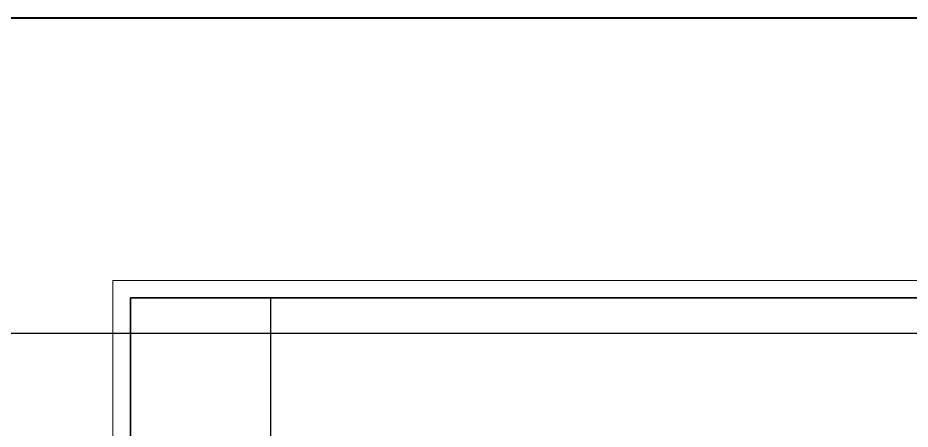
# Model space of a CAD drawing. Header units: inches. Extents: x -7543 to -822, y 102837 to 190349.
# Drawn here: x -831.65509 to -831.62961, y 102836.96269 to 102836.97443 of the extents above; entities that cross this region are included whole.
import ezdxf

# ---------------------------------------------------------------- set-up
doc = ezdxf.new("R2010")
doc.units = ezdxf.units.IN
doc.header["$MEASUREMENT"] = 0
doc.linetypes.add('DASHDOTX2', pattern=[2, 1, -0.5, 0, -0.5])
doc.linetypes.add('DASHED', pattern=[19.05, 12.7, -6.35])
doc.layers.get('Defpoints').update_dxf_attribs({"lineweight": 25})
for name, color, linetype, lineweight in [('AKS', 1, 'Continuous', 25), ('KESİT', 7, 'Continuous', 40), ('SIVA', 150, 'Continuous', 15)]:
    doc.layers.add(name, color=color, linetype=linetype, lineweight=lineweight)
doc.layers.add('DUVAR', color=7, linetype='Continuous', lineweight=35, true_color=0xfc4642)

msp = doc.modelspace()

# ---------------------------------------------------------------- linework, layer by layer
at = {"layer": 'AKS', "linetype": 'DASHDOTX2', "ltscale": 10}
msp.add_line((-831.698665, 102836.965431), (-831.328061, 102836.965431), dxfattribs=at)
at = {"layer": 'Defpoints', "color": 4}
for p, q in [((-831.617877, 102836.966431), (-831.647877, 102836.966431)), ((-831.647877, 102836.966431), (-831.647877, 102836.840431))]:
    msp.add_line(p, q, dxfattribs=at)
at = {"layer": 'DUVAR'}
for p, q in [((-831.651877, 102836.948931), (-831.651877, 102836.966431)), ((-831.617877, 102836.966431), (-831.651877, 102836.966431)), ((-831.617877, 102836.966431), (-831.643877, 102836.966431))]:
    msp.add_line(p, q, dxfattribs=at)
at = {"layer": 'KESİT', "linetype": 'DASHED'}
msp.add_line((-831.696395, 102836.974429), (-831.44891, 102836.974429), dxfattribs=at)
at = {"layer": 'SIVA'}
for p, q in [((-831.652377, 102836.966931), (-831.618377, 102836.966931)), ((-831.652377, 102836.948431), (-831.652377, 102836.966931))]:
    msp.add_line(p, q, dxfattribs=at)

doc.saveas('drawing.dxf')
